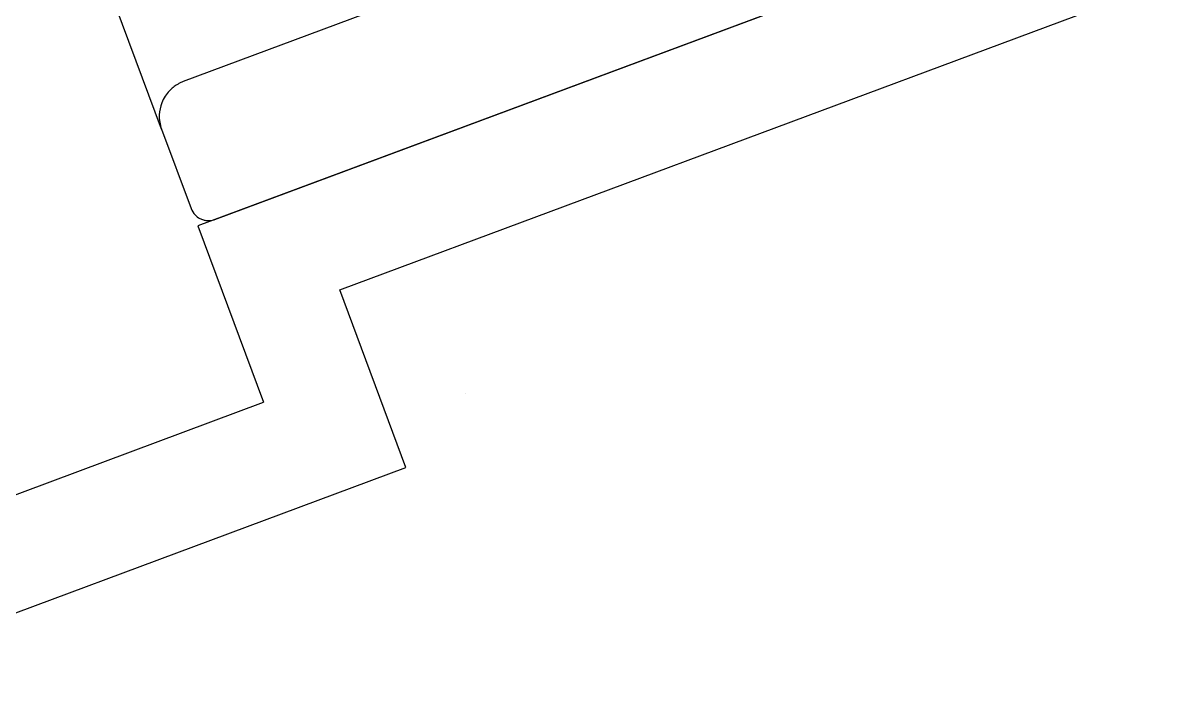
# Model space of a CAD drawing. Extents: x 12199666 to 24617114, y 1197707 to 2548648.
# Drawn here: x 12324363.75 to 12324394.69, y 1284738.39 to 1284756.69 of the extents above; entities that cross this region are included whole.
import ezdxf

# ---------------------------------------------------------------- set-up
doc = ezdxf.new("R2010")
doc.units = 0
doc.header["$LTSCALE"] = 10
doc.header["$MEASUREMENT"] = 0
doc.layers.add('TX-PLAN-T1-F11$0$_EDO-ALUMINIUM-SECTION', color=90, linetype='Continuous', lineweight=30)
doc.layers.add('TX-PLAN-T1-F11$0$Stainless_Steel-Elevation', color=34, linetype='Continuous', lineweight=25)
for name, color, linetype in [('TX-PLAN-T1-F11$0$F-Alum', 4, 'Continuous'), ('TX-PLAN-T1-F11$0$F_MISC', 8, 'Continuous'), ('TX-PLAN-T1-F11$0$Hatch', 8, 'Continuous')]:
    doc.layers.add(name, color=color, linetype=linetype)

# ---------------------------------------------------------------- blocks, each defined once
blk = doc.blocks.new('TX-PLAN-T1-F11$0$A$C3680729C-flat-2')
at = {"layer": 'TX-PLAN-T1-F11$0$Stainless_Steel-Elevation', "flags": 128}
blk.add_lwpolyline([(3.201421350240707e-10, -0.5000000001455192, 0.09859183930706311), (-0.03813640124280937, -0.3084745023516007, 0.08249638682344519), (-0.124868639606575, -0.1694300945819123, 0.05218479352629279), (-0.2014386295995791, -0.0989250594866462, 0.04398833933169721), (-0.2762046072530211, -0.05288075203861808, 0.03657129107624706), (-0.3437378122398513, -0.02504513022722676, 0.0347514793368023), (-0.4110266939605935, -0.00797992887237342, 0.02182096225089374), (-0.4542494003180764, -0.002097517397487536, 0.02280645263164584), (-0.4997903176772525, -4.444882506504655e-08, 0.0001048284200683037), (-0.500000000007276, -4.656612873077393e-10), (-22.49997700001404, -1.531589077785611e-08, 0.02269948334953732), (-22.54530584888562, -0.002058959136775229, 0.02181961165945275), (-22.58853086495219, -0.007904279766080435, 0.03475222994627016), (-22.65583569422597, -0.02491258406371344, 0.03657229244968434), (-22.72339430823922, -0.05269172539556166, 0.04398758775394823), (-22.79819798200333, -0.09867191300872946, 0.05218554551522466), (-22.87482875504065, -0.1691130837207311, 0.08249689025231359), (-22.96167889726348, -0.3080850399710471, 0.0986986280042625), (-22.99997695549246, -0.4997898235087632, 0.0001051280289075596), (-22.99997699967207, -0.5000000156360329), (-22.99997699812957, -2.800000015653495, 0.0985899848946953), (-22.92370700905303, -3.183044225130288, 0.0824963867991331), (-22.75024457526888, -3.461134315024537, 0.05218730035324236), (-22.59709760972328, -3.602151481485635, 0.04398833920106648), (-22.44756541005336, -3.694239699580066, 0.03657129118332846), (-22.31249885232683, -3.749910584803729, 0.0347514792168714), (-22.1779209983215, -3.78404063040216, 0.02182096240373801), (-22.09147555439267, -3.795805223948264, 0.02280395169397138), (-22.00040370854549, -3.799999923947325, 0.0001067067209695945), (-21.99997699744563, -3.800000014969555), (-0.9999999974534148, -3.800000000817818, 0.02269971997339244), (-0.9093413571899873, -3.795882027385233, 0.02181846123108678), (-0.8228958634135779, -3.784192118990177, 0.03475398226901268), (-0.6882794293778716, -3.750173820189957, 0.03657129119137001), (-0.5531659657135606, -3.694616872715415, 0.04398833918858584), (-0.4035561501150369, -3.602654805938073, 0.05218479353315288), (-0.2502969199413201, -3.46177435402933, 0.08249638677911857), (-0.07659722147946013, -3.183832401853579, 0.0986986279810743), (-8.760980563238263e-08, -2.800423038039298, 0.0001057757256416643), (1.86992110684514e-09, -2.80000000014843)], format="xyb", close=True, dxfattribs=at)
blk.add_lwpolyline([(1.877197064459324e-09, -2.800000000133878), (8.200004231184721e-09, -12.30000000029395, -0.0001057757153886674), (-3.653985913842916e-08, -12.30021151923575, -0.09869862794011722), (-0.03829860347468639, -12.49191620114289, -0.08249638683357069), (-0.1251484527092543, -12.63088717722712, -0.05218479357802989), (-0.2017780677924748, -12.70132740317058, -0.04398833918401195), (-0.2765829755880986, -12.74730843657017, -0.03657129093182521), (-0.3441397074202541, -12.7750869103038, -0.03475398237086665), (-0.4114479244381073, -12.79209605970391, -0.02181846121880788), (-0.454670671322674, -12.79794101389416, -0.02269971971143106), (-0.4999999914653017, -12.80000000061409), (-7.499999991385266, -12.80000000519067, -0.0001066385471853361), (-7.500213346924284, -12.799999959665, -0.02280395170577588), (-7.545749269847875, -12.79790260967275, -0.02182096230975695), (-7.588971991819562, -12.79202031290333, -0.03475147925880357), (-7.656260918818589, -12.7749552900932, -0.03657129113288125), (-7.723794197678217, -12.74711984748865, -0.04398833921804814), (-7.798560297516815, -12.70107573844143, -0.0521873003616108), (-7.875133780289616, -12.63056715521088, -0.08249638673803307), (-7.961864997174416, -12.49152211027103, -0.09858998485814063), (-7.999999991712684, -12.30000000551081), (-8.000000124746293, -3.800000069597445)], format="xyb", dxfattribs=at)
blk = doc.blocks.new('TX-PLAN-T1-F11$0$A$C31F16DB5')
at = {"layer": 'TX-PLAN-T1-F11$0$F-Alum'}
blk.add_line((-190.7117507887742, 400.5252970736647), (-206.216475278532, 391.5678663046738), dxfattribs=at)
blk.add_lwpolyline([(-194.8101334810926, 401.6222288436429), (-210.3148579706176, 392.6647980746229), (-207.7462430404703, 388.2186943010192), (-230.3411895101162, 375.1650815866187)], dxfattribs=at)
at = {"layer": 'TX-PLAN-T1-F11$0$F-Alum', "flags": 128}
blk.add_lwpolyline([(-227.5447879353742, 361.7990187022979), (-225.8322983024846, 368.1972634085278, 0.04969559068900396), (-225.8002739934454, 368.392953005593, 0.09765457051335809), (-225.8511200471985, 368.7765260029291), (-227.1622380434274, 372.6487069474706, -0.09765390076462198), (-227.2130842638871, 373.0322772964164, -0.08249689019927062), (-227.1391548655665, 373.3515875708426, -0.05218554557818329), (-227.0400055508799, 373.5346349664933, -0.04398758776123118), (-226.928410994049, 373.6702289336417, -0.03657229248836958), (-226.8186880866269, 373.7666875862806, -0.03105091886295696), (-226.715303544348, 373.8353059881656), (-203.6652419903985, 387.1518490120679), (-206.216475278532, 391.5678663046738)], format="xyb", dxfattribs=at)
at = {"layer": 'TX-PLAN-T1-F11$0$Hatch'}
blk.add_line((-211.5611430990248, 390.4137287588846, 6.947339078241044e-08), (-211.5611430990248, 390.4137287588846, 6.947339078241044e-08), dxfattribs=at)
at = {"layer": 'TX-PLAN-T1-F11$0$F_MISC', "rotation": 30.01599997489868}
blk.add_blockref('TX-PLAN-T1-F11$0$A$C3680729C-flat-2', (-203.665241992494, 387.1518490158805, 2.56627158728151e-05), dxfattribs=at)
blk = doc.blocks.new('TX-PLAN-T1-F11$0$TY001')
blk.add_blockref('TX-PLAN-T1-F11$0$A$C31F16DB5', (310.408990527736, -247.8873859157757))
blk = doc.blocks.new('TX-PLAN-T1-F11$0$A$C21521A5F')
at = {"rotation": 90}
blk.add_blockref('TX-PLAN-T1-F11$0$TY001', (388.7170751225203, -2739.780242875218, 0.0004146164392175001), dxfattribs=at)
blk = doc.blocks.new('TX-PLAN-T1-F11$0$标准层幕墙0118')
at = {"color": 3, "rotation": 90}
blk.add_blockref('TX-PLAN-T1-F11$0$A$C21521A5F', (22760.21984725795, 37461.28223098579, -0.0004146164392191675), dxfattribs=at)
blk = doc.blocks.new('TX-PLAN-T1-F11')
at = {"layer": 'TX-PLAN-T1-F11$0$_EDO-ALUMINIUM-SECTION', "rotation": 350.4236156863823}
blk.add_blockref('TX-PLAN-T1-F11$0$标准层幕墙0118', (12293055.45042718, 1251790.443008234), dxfattribs=at)

msp = doc.modelspace()

# ---------------------------------------------------------------- block references
msp.add_blockref('TX-PLAN-T1-F11', (0, 0))

doc.saveas('drawing.dxf')
